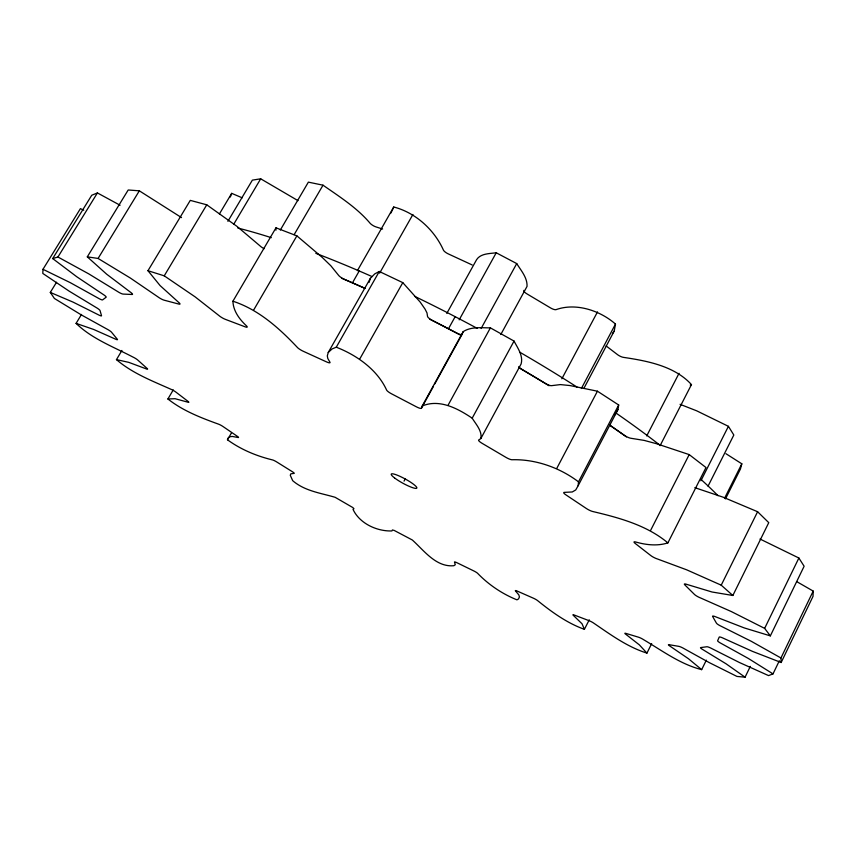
<?xml version="1.0" encoding="UTF-8"?>
<svg xmlns="http://www.w3.org/2000/svg" width="856" height="856" viewBox="0 0 856 856"><rect width="100%" height="100%" fill="white"/><g stroke="black" fill="none" stroke-linecap="round" stroke-linejoin="round"><path stroke-width="1.28" d="M523.872 290.398A5.147 1.509 28.5 0 0 527.339 294.111L550.162 307.7A5.136 1.509 28.2 0 0 556.111 309.615C575.949 302.543 600.099 310.493 615.485 324.06L614.244 330.983L583.856 388.453M275.953 230.189L275.985 227.814L296.882 235.86L322.209 257.389L330.844 265.767L338.43 275.15A5.575 1.391 30 0 0 344.604 279.42L365.148 288.397M796.594 581.545L813.2 591.089L813.018 596.386L781.154 662.512L752.456 651.373L723.737 638.416A4.901 0.824 26.7 0 0 719.211 637.099L717.638 640.727A4.836 0.802 26.7 0 0 721.415 643.552L748.337 658.457L773.011 673.886L779.345 660.736M83.738 210.169L80.411 208.639L42.982 269.298L42.8 273.439L69.229 291.19L95.829 307.315A4.729 0.76 30.6 0 1 100.045 310.578L101.511 315.639A4.665 0.749 30.6 0 1 98.001 314.601L73.038 302.104L50.301 292.41L56.539 282.245M626.442 436.892A348.478 72.792 28.7 0 0 609.782 425.197L624.27 435.265A5.553 1.37 27.2 0 0 631.247 438.325L644.172 440.401L656.445 443.697L689.198 454.6L705.997 467.536L667.883 542.886C646.879 525.295 619.466 517.848 593.24 511.631A5.607 1.124 27.5 0 1 586.242 508.421L566.083 494.982A5.639 1.145 27.7 0 1 564.361 492.371L572.268 491.975L575.724 489.953L578.164 485.694L578.506 481.842L618.685 404.995L597.435 391.203L569.914 385.542L560.402 384.59L551.745 385.639A5.628 1.423 28 0 1 545.251 383.349L522.214 369.557A5.639 1.434 28.3 0 1 518.704 366.678M578.164 485.694L617.968 409.521L618.685 404.995M578.506 481.842C559.792 467.654 535.749 459.105 512.188 459.736A5.682 1.166 28.1 0 1 505.725 457.243L482.356 443.472A5.692 1.177 28.3 0 1 478.686 439.995L480.847 438.54C482.324 430.91 475.915 424.276 472.191 418.177C457.906 408.612 439.62 398.65 422.233 405.979L421.441 408.194A5.703 1.177 28.9 0 1 416.155 406.696L391.823 393.963A5.692 1.177 29.1 0 1 386.559 389.94C377.207 369.589 356.717 355.144 336.28 347.204L332.096 348.938L328.255 352.447L327.313 355.893L327.795 358.482L329.924 362.152A5.65 1.156 29.6 0 1 326.329 361.81L303.441 351.356A5.628 1.134 29.7 0 1 297.128 347.172C279.056 327.998 258.341 309.508 232.918 301.216L275.985 227.814M589.26 619.819L584.402 629.321C567.143 623.147 552.024 612.222 537.846 600.805A3.948 0.556 27.9 0 0 533.17 598.098L517.548 591.228A3.927 0.556 28 0 0 515.547 591.004L518.864 594.931L519.421 596.985L518.511 598.954L516.96 599.842C502.279 593.925 488.744 584.808 477.734 573.445A3.863 0.535 28.2 0 0 473.593 570.834L457.307 562.906A3.852 0.535 28.3 0 0 454.504 562.135L455.274 564.746L453.862 565.709C435.993 567.432 423.923 550.376 412.292 539.976L394.177 530.42L392.39 529.971L391.984 530.934C376.918 531.523 359.477 523.401 353.036 509.395L353.945 508.721L352.768 507.522L335.135 497.304C320.84 493.056 304.768 491.119 292.677 480.665L290.28 475.273L290.815 473.817L294.047 473.4A3.863 0.535 29.2 0 0 292.099 471.549L276.905 462.069A3.884 0.546 29.3 0 0 272.369 459.886C256.393 456.013 240.804 449.496 227.482 439.791L227.878 438.251L229.74 436.795L232.265 436.432L237.968 437.491A3.948 0.556 29.5 0 0 236.941 436.036L223.138 426.62A3.98 0.567 29.6 0 0 218.259 424.052C200.636 417.685 182.745 410.687 167.904 398.992L173.244 389.919M725.942 453.701L741.82 463.813L740.44 469.013L725.481 498.888M369.075 282.416L370.391 278.328L374.746 273.888L379.283 271.47L402.791 282.64L420.157 302.04L425.079 309.144L426.994 312.932L427.529 316.399A5.639 1.434 29.2 0 0 432.633 320.583L456.762 333.07A5.639 1.434 28.9 0 0 462.122 334.3L463.171 331.657C471.078 326.457 481.372 327.901 490.392 327.869L514.039 341.073C517.645 347.975 523.423 355.829 521.111 363.961L480.847 438.54M230.339 197.008L231.687 193.349L242.216 197.822M390.914 213.048L393.749 207.013C415.492 212.577 434.324 229.772 443.408 250.07A5.125 1.498 29.4 0 0 448.662 254.072L472.202 264.964M781.154 662.512L780.95 657.986L813.2 591.089M798.873 558.016L804.126 566.244L770.347 635.88L764.643 628.379L798.873 558.016L760 539.023M706.339 660.147L701.663 669.638L688.481 658.745L670.216 646.301A4.387 0.663 27.1 0 1 669.06 644.686L678.765 646.344A4.441 0.685 27 0 1 684.147 648.688L709.057 662.501L736.941 676.422L745.073 677.192L750.316 666.396M764.643 628.379L731.345 611.569L700.572 597.97A5.297 0.974 26.8 0 1 694.43 594.396L684.864 584.926A5.35 0.995 26.8 0 1 686.94 584.434L712.032 591.999L732.854 595.487L768.763 522.652L757.603 511.728L723.106 497.186L694.815 487.663M732.854 595.487L721.223 585.172L757.603 511.728M584.402 629.321L582.037 623.789L573.467 615.496A4.045 0.578 27.7 0 1 574.537 615.143L588.907 620.621A4.077 0.589 27.6 0 1 594 623.328C610.713 634.713 627.469 647.029 646.933 653.107L651.673 643.648M724.529 498.331L741.82 463.813M700.893 480.783L728.413 426.331L696.72 410.837L680.06 404.31M708.051 486.155L733.827 435.019L728.413 426.331M650.624 530.367L689.198 454.6M660.094 445.666L691.466 384.601C674.71 366.143 647.446 360.922 623.682 357.401A5.061 1.445 27.4 0 1 617.272 354.448L606.102 345.91M646.719 435.918L679.054 373.302M556.86 468.221L597.435 391.203M581.374 388.496L615.485 324.06M561.846 378.801L597.509 311.884M472.191 418.177L514.039 341.073M500.803 334.514L527.039 286.385C527.478 277.719 521.026 270.528 516.724 263.584L496.223 252.777C489.579 253.697 480.612 253.365 476.567 259.721L446.789 313.435M404.043 481.125L405.305 478.814M448.255 404.877L490.392 327.869M481.125 328.49L516.724 263.584M459.18 319.844L496.223 252.777M422.233 405.979L463.171 331.657M421.441 408.194L433.521 386.259M434.784 383.948L462.122 334.3M448.458 328.779L455.157 316.677M615.036 414.721L617.968 409.521M359.905 358.739L402.791 282.64M379.625 273.15L412.924 214.471M328.255 352.447L370.391 278.328M336.28 347.204L379.283 271.47M357.369 270.71L393.749 207.013M352.437 282.855L359.22 270.988M227.482 439.791L231.398 432.997M253.772 309.84L296.882 235.86M294.132 234.683L323.012 185.185C339.575 196.741 357.016 207.773 370.177 223.352A5.029 1.423 30.2 0 0 376.265 227.001L382.611 229.023M280.308 230.05L308.374 182.135L323.012 185.185M227.899 221.308L252.37 180.135L260.695 178.808L298.016 200.657M233.645 224.4L260.695 178.808M219.436 213.904L231.687 193.349M206.767 204.809L190.278 200.379L147.97 270.71L164.234 275.835L206.767 204.809L236.919 226.326L259.807 245.704A5.457 1.305 30.6 0 0 264.119 248.689M167.904 398.992L175.084 398.703L187.806 402.16A4.077 0.589 29.8 0 0 187.785 401.186L175.983 392.166A4.12 0.599 29.9 0 0 170.922 389.266C152.079 380.845 132.22 373.205 116.459 359.616L121.937 350.457M116.459 359.616L128.774 362.356L145.916 368.754A4.237 0.631 30.1 0 0 147.007 368.358L137.88 360.151A4.291 0.642 30.2 0 0 132.83 356.995C113.42 346.841 91.892 338.794 76.088 323.375L81.523 314.42M139.335 190.824L128.197 189.989L87.301 256.854L98.087 258.448L139.335 190.824L181.536 217.606M42.982 269.298L70.331 282.683L97.926 297.995A4.901 0.824 30.7 0 0 102.624 299.857L106.123 297.246A4.965 0.845 30.7 0 0 102.848 294.218L76.773 276.755L52.698 258.576L91.742 195.254L97.413 192.932L120.086 205.247M52.698 258.576L57.941 257.014L97.413 192.932M612.361 333.669L614.244 330.983M690.257 385.072L691.466 384.601M773.011 673.886L768.56 675.598L739.445 662.523L711.978 648.677A4.665 0.749 26.8 0 0 706.842 646.751L700.743 647.575A4.601 0.728 26.9 0 0 703.193 649.822L726.091 663.817L745.073 677.192M667.883 542.886C657.397 546.278 645.991 544.962 635.569 541.955A5.511 1.07 27.1 0 0 635.302 543.517L650.592 555.405A5.478 1.059 27 0 0 657.44 558.979L686.694 569.828L721.223 585.172M701.663 669.638C680.477 664.31 662.362 650.795 643.733 639.764A4.248 0.631 27.3 0 0 638.394 637.164L625.95 633.408A4.194 0.621 27.4 0 0 625.929 634.382L639.346 644.868L646.933 653.107M770.347 635.88L744.26 627.919L716.172 617.015A5.136 0.909 26.7 0 0 712.652 616.513L716.408 623.104A5.072 0.877 26.7 0 0 721.469 626.41L751.236 641.283L780.95 657.986M76.088 323.375L93.678 329.464L114.993 338.912A4.441 0.685 30.3 0 0 117.283 339.201L111.58 332.278A4.494 0.696 30.4 0 0 106.797 328.993L81.277 314.88L54.399 298.466L50.301 292.41M57.941 257.014L88.724 273.845L117.379 291.393A5.125 0.899 30.7 0 0 123.114 294.079L132.07 294.485A5.189 0.931 30.7 0 0 130.123 291.939L106.668 274.188L87.301 256.854M98.087 258.448L130.326 278.029L157.846 296.818A5.339 0.995 30.6 0 0 164.309 300.231L178.776 304.062A5.393 1.016 30.5 0 0 178.508 302.254L160.104 285.604L147.97 270.71M164.234 275.835L195.136 296.872L218.836 315.468A5.511 1.07 30.3 0 0 225.535 319.416L244.902 326.746A5.553 1.091 30.1 0 0 246.56 325.943C239.616 319.481 233.207 311.06 232.918 301.216M341.587 278.211A348.478 72.792 28.7 0 1 365.234 288.483M429.819 319.224A348.478 72.792 28.7 0 1 460.111 334.91M518.822 367.631A348.478 72.792 28.7 0 1 549.049 385.746M237.808 228.028A347.964 74.943 28.7 0 1 271.299 237.668M315.81 253.333A347.964 74.943 28.7 0 1 372.007 276.563M414.539 296.294A347.964 74.943 28.7 0 1 477.241 328.383M519.742 352.18A347.964 74.943 28.7 0 1 576.901 387.008M616.095 413.116A347.964 74.943 28.7 0 1 660.244 445.42M700.743 479.189A347.964 74.943 28.7 0 1 718.024 495.699M394.552 477.937A14.563 2.418 28.7 0 0 416.262 488.391A14.563 2.418 28.7 0 0 401.336 476.985A14.563 2.418 28.7 0 0 394.552 477.937"/></g></svg>
